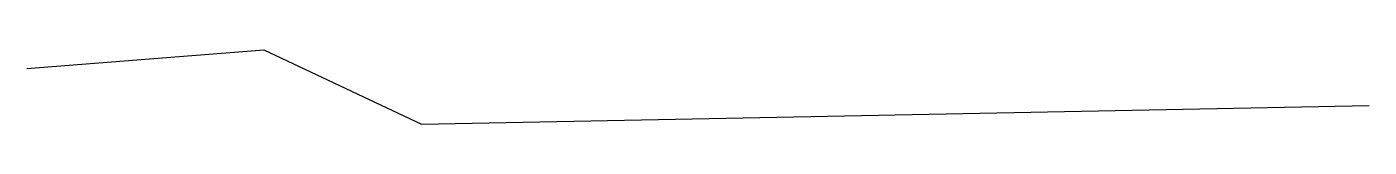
# Model space of a CAD drawing. Header units: metres. Extents: x 221 to 235.9, y 889.8 to 890.6.
import ezdxf

# ---------------------------------------------------------------- set-up
doc = ezdxf.new("R2010")
doc.units = ezdxf.units.M

msp = doc.modelspace()

# ---------------------------------------------------------------- linework, layer by layer
msp.add_lwpolyline([(221.00665, 890.41237), (223.62728, 890.61856), (225.37437, 889.79381), (235.85689, 890)])

doc.saveas('drawing.dxf')
